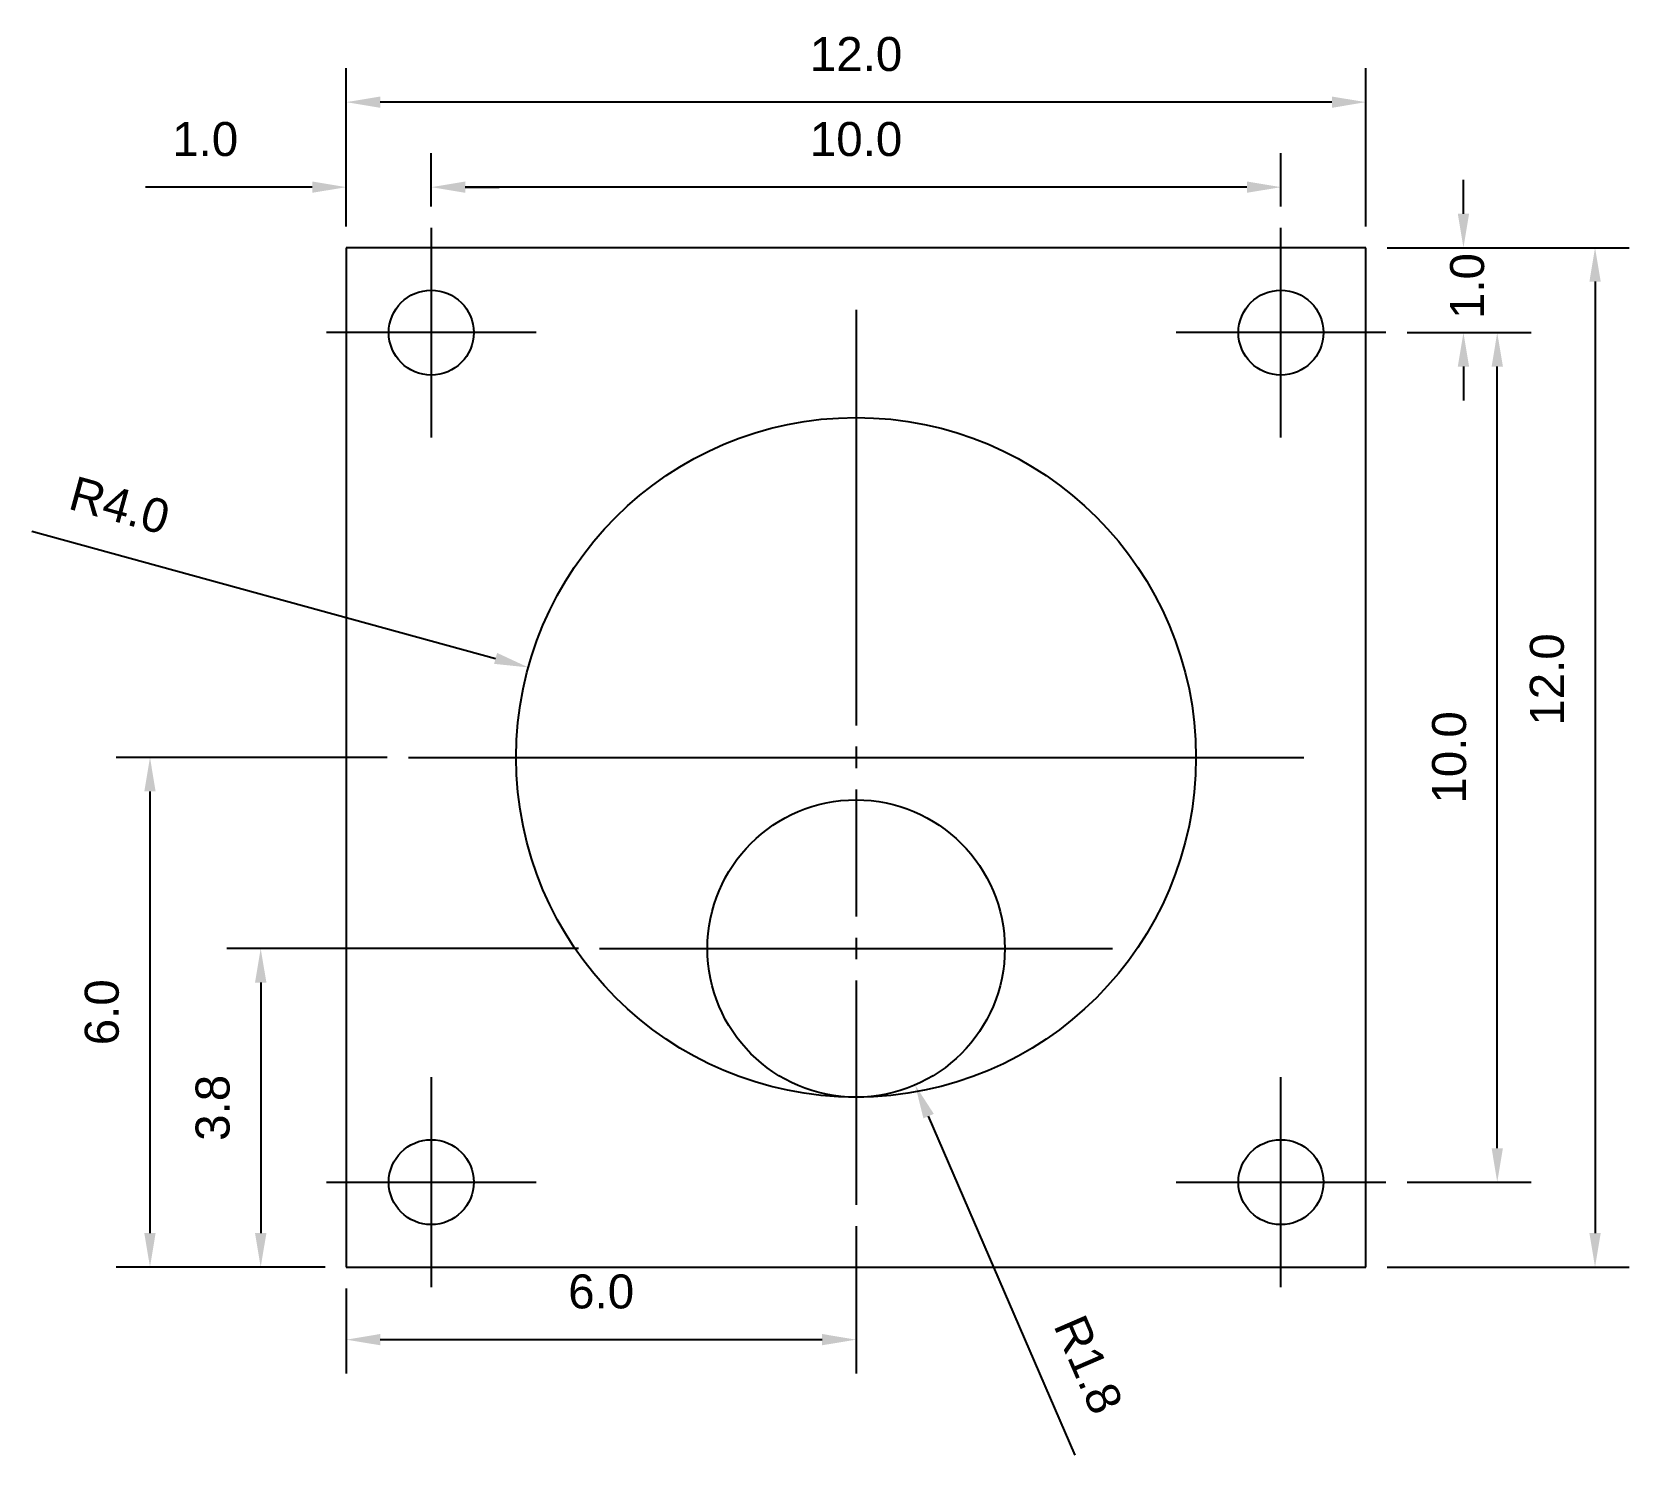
# Model space of a CAD drawing. Header units: centimetres. Extents: x 1951.8 to 1970.6, y 902.4 to 919.2.
import ezdxf

# ---------------------------------------------------------------- set-up
doc = ezdxf.new("R2010")
doc.units = ezdxf.units.CM
doc.header["$PDMODE"] = 35
doc.layers.add('標註', color=7, linetype='Continuous', lineweight=15)
doc.styles.add('Annotative', font='arial.ttf')
doc.styles.get("Standard").update_dxf_attribs({"font": 'arial.ttf'})
doc.dimstyles.new('dims', dxfattribs={"dimtxt": 0.1, "dimasz": 0.1, "dimexe": 0.1, "dimexo": 0.0625, "dimgap": 0.09, "dimtad": 1, "dimdec": 1, "dimzin": 0, "dimdsep": 46, "dimtxsty": 'Standard', "dimcen": 0.09, "dimadec": 0, "dimazin": 0, "dimtfac": 1, "dimtdec": 1, "dimtofl": 0, "dimtmove": 0, "dimatfit": 3, "dimfxl": 1, "dimtolj": 1, "dimtzin": 0, "dimarcsym": 0})

# ---------------------------------------------------------------- blocks, each defined once
blk = doc.blocks.new('*D30')
at = {"layer": 'Defpoints', "color": 0, "transparency": 16777216}
for p in [(1967.515, 916.662), (1968.663, 916.662), (1967.75, 915.662)]:
    blk.add_point(p, dxfattribs=at)
at = {"layer": '標註', "color": 0, "lineweight": -2, "transparency": 16777216}
for p, q in [((1968.663, 917.062), (1968.663, 917.462)), ((1967.765, 916.662), (1969.063, 916.662)), ((1968, 915.662), (1969.063, 915.662)), ((1968.663, 915.262), (1968.663, 914.862))]:
    blk.add_line(p, q, dxfattribs=at)
at = {"layer": '標註', "color": 0, "transparency": 16777216}
for points in [[(1968.597, 917.062), (1968.73, 917.062), (1968.663, 916.662)], [(1968.597, 915.262), (1968.73, 915.262), (1968.663, 915.662)]]:
    blk.add_solid(points, dxfattribs=at)
at = {"layer": '標註', "color": 0, "transparency": 16777216, "insert": (1968.709, 916.21), "char_height": 0.4, "attachment_point": 5, "rotation": 90}
blk.add_mtext('\\A1;1.0', dxfattribs=at)
blk = doc.blocks.new('*D31')
at = {"layer": 'Defpoints', "color": 0, "transparency": 16777216}
for p in [(1967.75, 915.662), (1969.061, 915.662), (1967.75, 905.662)]:
    blk.add_point(p, dxfattribs=at)
at = {"layer": '標註', "color": 0, "lineweight": -2, "transparency": 16777216}
for p, q in [((1968, 915.662), (1969.461, 915.662)), ((1969.061, 906.062), (1969.061, 915.262)), ((1968, 905.662), (1969.461, 905.662))]:
    blk.add_line(p, q, dxfattribs=at)
at = {"layer": '標註', "color": 0, "transparency": 16777216}
for points in [[(1968.995, 915.262), (1969.128, 915.262), (1969.061, 915.662)], [(1968.995, 906.062), (1969.128, 906.062), (1969.061, 905.662)]]:
    blk.add_solid(points, dxfattribs=at)
at = {"layer": '標註', "color": 0, "transparency": 16777216, "insert": (1968.497, 910.662), "char_height": 0.4, "attachment_point": 5, "rotation": 90}
blk.add_mtext('\\A1;10.0', dxfattribs=at)
blk = doc.blocks.new('*D32')
at = {"layer": 'Defpoints', "color": 0, "transparency": 16777216}
for p in [(1967.515, 916.662), (1967.515, 904.662), (1970.212, 904.662)]:
    blk.add_point(p, dxfattribs=at)
at = {"layer": '標註', "color": 0, "lineweight": -2, "transparency": 16777216}
for p, q in [((1967.765, 916.662), (1970.612, 916.662)), ((1970.212, 916.262), (1970.212, 905.062)), ((1967.765, 904.662), (1970.612, 904.662))]:
    blk.add_line(p, q, dxfattribs=at)
at = {"layer": '標註', "color": 0, "transparency": 16777216}
for points in [[(1970.146, 916.262), (1970.279, 916.262), (1970.212, 916.662)], [(1970.146, 905.062), (1970.279, 905.062), (1970.212, 904.662)]]:
    blk.add_solid(points, dxfattribs=at)
at = {"layer": '標註', "color": 0, "transparency": 16777216, "insert": (1969.648, 911.579), "char_height": 0.4, "attachment_point": 5, "rotation": 90}
blk.add_mtext('\\A1;12.0', dxfattribs=at)
blk = doc.blocks.new('*D33')
at = {"layer": 'Defpoints', "color": 0, "transparency": 16777216}
for p in [(1955.515, 917.374), (1956.515, 916.897), (1955.515, 916.662)]:
    blk.add_point(p, dxfattribs=at)
at = {"layer": '標註', "color": 0, "lineweight": -2, "transparency": 16777216}
for p, q in [((1955.515, 916.912), (1955.515, 917.774)), ((1956.515, 917.147), (1956.515, 917.774)), ((1955.115, 917.374), (1953.151, 917.374)), ((1956.915, 917.374), (1957.315, 917.374))]:
    blk.add_line(p, q, dxfattribs=at)
at = {"layer": '標註', "color": 0, "transparency": 16777216}
for points in [[(1955.115, 917.441), (1955.115, 917.308), (1955.515, 917.374)], [(1956.915, 917.441), (1956.915, 917.308), (1956.515, 917.374)]]:
    blk.add_solid(points, dxfattribs=at)
at = {"layer": '標註', "color": 0, "transparency": 16777216, "insert": (1953.855, 917.938), "char_height": 0.4, "attachment_point": 5}
blk.add_mtext('\\A1;1.0', dxfattribs=at)
blk = doc.blocks.new('*D34')
at = {"layer": 'Defpoints', "color": 0, "transparency": 16777216}
for p in [(1956.515, 917.374), (1956.515, 916.897), (1966.515, 916.897)]:
    blk.add_point(p, dxfattribs=at)
at = {"layer": '標註', "color": 0, "lineweight": -2, "transparency": 16777216}
for p, q in [((1956.515, 917.147), (1956.515, 917.774)), ((1966.515, 917.147), (1966.515, 917.774)), ((1966.115, 917.374), (1956.915, 917.374))]:
    blk.add_line(p, q, dxfattribs=at)
at = {"layer": '標註', "color": 0, "transparency": 16777216}
for points in [[(1956.915, 917.441), (1956.915, 917.308), (1956.515, 917.374)], [(1966.115, 917.441), (1966.115, 917.308), (1966.515, 917.374)]]:
    blk.add_solid(points, dxfattribs=at)
at = {"layer": '標註', "color": 0, "transparency": 16777216, "insert": (1961.515, 917.938), "char_height": 0.4, "attachment_point": 5}
blk.add_mtext('\\A1;10.0', dxfattribs=at)
blk = doc.blocks.new('*D35')
at = {"layer": 'Defpoints', "color": 0, "transparency": 16777216}
for p in [(1955.515, 918.375), (1955.515, 916.662), (1967.515, 916.662)]:
    blk.add_point(p, dxfattribs=at)
at = {"layer": '標註', "color": 0, "lineweight": -2, "transparency": 16777216}
for p, q in [((1955.515, 916.912), (1955.515, 918.775)), ((1967.515, 916.912), (1967.515, 918.775)), ((1967.115, 918.375), (1955.915, 918.375))]:
    blk.add_line(p, q, dxfattribs=at)
at = {"layer": '標註', "color": 0, "transparency": 16777216}
for points in [[(1955.915, 918.441), (1955.915, 918.308), (1955.515, 918.375)], [(1967.115, 918.441), (1967.115, 918.308), (1967.515, 918.375)]]:
    blk.add_solid(points, dxfattribs=at)
at = {"layer": '標註', "color": 0, "transparency": 16777216, "insert": (1961.515, 918.939), "char_height": 0.4, "attachment_point": 5}
blk.add_mtext('\\A1;12.0', dxfattribs=at)
blk = doc.blocks.new('*D36')
at = {"layer": 'Defpoints', "color": 0, "transparency": 16777216}
for p in [(1961.515, 905.394), (1955.515, 904.662), (1955.515, 903.808)]:
    blk.add_point(p, dxfattribs=at)
at = {"layer": '標註', "color": 0, "lineweight": -2, "transparency": 16777216}
for p, q in [((1961.515, 905.144), (1961.515, 903.408)), ((1955.515, 904.412), (1955.515, 903.408)), ((1961.115, 903.808), (1955.915, 903.808))]:
    blk.add_line(p, q, dxfattribs=at)
at = {"layer": '標註', "color": 0, "transparency": 16777216}
for points in [[(1955.915, 903.875), (1955.915, 903.742), (1955.515, 903.808)], [(1961.115, 903.875), (1961.115, 903.742), (1961.515, 903.808)]]:
    blk.add_solid(points, dxfattribs=at)
at = {"layer": '標註', "color": 0, "transparency": 16777216, "insert": (1958.515, 904.373), "char_height": 0.4, "attachment_point": 5}
blk.add_mtext('\\A1;6.0', dxfattribs=at)
blk = doc.blocks.new('*D37')
at = {"layer": 'Defpoints', "color": 0, "transparency": 16777216}
for p in [(1958.497, 908.412), (1954.508, 904.662), (1955.515, 904.662)]:
    blk.add_point(p, dxfattribs=at)
at = {"layer": '標註', "color": 0, "lineweight": -2, "transparency": 16777216}
for p, q in [((1958.247, 908.412), (1954.108, 908.412)), ((1954.508, 908.012), (1954.508, 905.062)), ((1955.265, 904.662), (1954.108, 904.662))]:
    blk.add_line(p, q, dxfattribs=at)
at = {"layer": '標註', "color": 0, "transparency": 16777216}
for points in [[(1954.441, 908.012), (1954.575, 908.012), (1954.508, 908.412)], [(1954.441, 905.062), (1954.575, 905.062), (1954.508, 904.662)]]:
    blk.add_solid(points, dxfattribs=at)
at = {"layer": '標註', "color": 0, "transparency": 16777216, "insert": (1953.944, 906.537), "char_height": 0.4, "attachment_point": 5, "rotation": 90}
blk.add_mtext('\\A1;3.8', dxfattribs=at)
blk = doc.blocks.new('*D38')
at = {"layer": 'Defpoints', "color": 0, "transparency": 16777216}
for p in [(1956.247, 910.662), (1953.205, 904.662), (1955.515, 904.662)]:
    blk.add_point(p, dxfattribs=at)
at = {"layer": '標註', "color": 0, "lineweight": -2, "transparency": 16777216}
for p, q in [((1955.997, 910.662), (1952.805, 910.662)), ((1953.205, 910.262), (1953.205, 905.062)), ((1955.265, 904.662), (1952.805, 904.662))]:
    blk.add_line(p, q, dxfattribs=at)
at = {"layer": '標註', "color": 0, "transparency": 16777216}
for points in [[(1953.138, 910.262), (1953.271, 910.262), (1953.205, 910.662)], [(1953.138, 905.062), (1953.271, 905.062), (1953.205, 904.662)]]:
    blk.add_solid(points, dxfattribs=at)
at = {"layer": '標註', "color": 0, "transparency": 16777216, "insert": (1952.64, 907.662), "char_height": 0.4, "attachment_point": 5, "rotation": 90}
blk.add_mtext('\\A1;6.0', dxfattribs=at)
blk = doc.blocks.new('*D39')
at = {"layer": 'Defpoints', "color": 0, "transparency": 16777216}
for p in [(1957.658, 911.721), (1961.515, 910.662)]:
    blk.add_point(p, dxfattribs=at)
at = {"layer": '標註', "color": 0, "lineweight": -2, "transparency": 16777216}
blk.add_line((1951.816, 913.325), (1957.272, 911.827), dxfattribs=at)
at = {"layer": '標註', "color": 0, "transparency": 16777216}
blk.add_solid([(1957.29, 911.892), (1957.255, 911.763), (1957.658, 911.721)], dxfattribs=at)
at = {"layer": '標註', "color": 0, "transparency": 16777216, "insert": (1952.847, 913.627), "char_height": 0.4, "attachment_point": 5, "rotation": 344.6481, "style": 'Annotative'}
blk.add_mtext('\\A1;R4.0', dxfattribs=at)
blk = doc.blocks.new('*D40')
at = {"layer": 'Defpoints', "color": 0, "transparency": 16777216}
for p in [(1961.515, 908.412), (1962.21, 906.806)]:
    blk.add_point(p, dxfattribs=at)
at = {"layer": '標註', "color": 0, "lineweight": -2, "transparency": 16777216}
blk.add_line((1964.095, 902.45), (1962.369, 906.439), dxfattribs=at)
at = {"layer": '標註', "color": 0, "transparency": 16777216}
blk.add_solid([(1962.43, 906.466), (1962.308, 906.413), (1962.21, 906.806)], dxfattribs=at)
at = {"layer": '標註', "color": 0, "transparency": 16777216, "insert": (1964.249, 903.514), "char_height": 0.4, "attachment_point": 5, "rotation": 293.399, "style": 'Annotative'}
blk.add_mtext('\\A1;R1.8', dxfattribs=at)

msp = doc.modelspace()

# ---------------------------------------------------------------- linework, layer by layer
for p, q in [((1956.515, 916.897), (1956.515, 914.428)), ((1966.515, 914.428), (1966.515, 916.897)), ((1967.515, 916.662), (1955.515, 916.662)), ((1955.515, 916.662), (1955.515, 904.662)), ((1967.515, 904.662), (1967.515, 916.662)), ((1961.515, 915.931), (1961.515, 911.038)), ((1957.75, 915.662), (1955.281, 915.662)), ((1967.75, 915.662), (1965.281, 915.662)), ((1961.515, 910.789), (1961.515, 910.536)), ((1956.247, 910.662), (1966.784, 910.662)), ((1961.515, 910.286), (1961.515, 908.788)), ((1961.515, 908.539), (1961.515, 908.286)), ((1958.497, 908.412), (1964.534, 908.412)), ((1961.515, 908.036), (1961.515, 905.394)), ((1956.515, 906.897), (1956.515, 904.428)), ((1966.515, 904.428), (1966.515, 906.897)), ((1955.281, 905.662), (1957.75, 905.662)), ((1965.281, 905.662), (1967.75, 905.662)), ((1955.515, 904.662), (1967.515, 904.662))]:
    msp.add_line(p, q)
for centre, radius in [((1956.515, 915.662), 0.5), ((1966.515, 915.662), 0.5), ((1961.515, 910.662), 4), ((1961.515, 908.412), 1.75), ((1956.515, 905.662), 0.5), ((1966.515, 905.662), 0.5)]:
    msp.add_circle(centre, radius)

# ---------------------------------------------------------------- dimensions: what is measured, and where the dimension line sits
at = {"layer": '標註'}
for base, p1, p2, picture, middle in [((1955.515, 918.375), (1967.515, 916.662), (1955.515, 916.662), '*D35', (1961.515, 918.939)), ((1956.515, 917.374), (1966.515, 916.897), (1956.515, 916.897), '*D34', (1961.515, 917.938)), ((1955.515, 903.808), (1961.515, 905.394), (1955.515, 904.662), '*D36', (1958.515, 904.373))]:
    dim = msp.add_linear_dim(base=base, p1=p1, p2=p2, dimstyle='dims', override={"dimscale": 4, "dimtix": 0, "dimtofl": 0, "dimtmove": 0, "dimatfit": 3}, dxfattribs=at)
    dim.commit()
    dim.dimension.update_dxf_attribs({"geometry": picture, "text_midpoint": middle})
dim = msp.add_linear_dim(base=(1955.515, 917.374), p1=(1956.515, 916.897), p2=(1955.515, 916.662), dimstyle='dims', override={"dimscale": 4}, dxfattribs=at)
dim.commit()
dim.dimension.update_dxf_attribs({"geometry": '*D33', "text_midpoint": (1953.855, 917.374), "dimtype": 160})
for base, p1, p2, override, picture, middle in [((1968.663, 916.662), (1967.75, 915.662), (1967.515, 916.662), {"dimscale": 4, "dimtix": 0, "dimtofl": 0, "dimtmove": 2, "dimatfit": 3}, '*D30', (1968.709, 916.21)), ((1970.212, 904.662), (1967.515, 916.662), (1967.515, 904.662), {"dimscale": 4, "dimtix": 0, "dimtofl": 0, "dimtmove": 0, "dimatfit": 3}, '*D32', (1970.212, 911.579))]:
    dim = msp.add_linear_dim(base=base, p1=p1, p2=p2, angle=90, dimstyle='dims', override=override, dxfattribs=at)
    dim.commit()
    dim.dimension.update_dxf_attribs({"geometry": picture, "text_midpoint": middle, "dimtype": 160})
for base, p1, p2, picture, middle in [((1969.061, 915.662), (1967.75, 905.662), (1967.75, 915.662), '*D31', (1968.497, 910.662)), ((1953.205, 904.662), (1956.247, 910.662), (1955.515, 904.662), '*D38', (1952.64, 907.662)), ((1954.508079024, 904.662440339), (1958.496584874, 908.412440339), (1955.51519453, 904.662440339), '*D37', (1953.943713403, 906.537440339))]:
    dim = msp.add_linear_dim(base=base, p1=p1, p2=p2, angle=90, dimstyle='dims', override={"dimscale": 4, "dimtix": 0, "dimtofl": 0, "dimtmove": 0, "dimatfit": 3}, dxfattribs=at)
    dim.commit()
    dim.dimension.update_dxf_attribs({"geometry": picture, "text_midpoint": middle})
for center, mpoint, picture, middle in [((1961.515, 910.662), (1957.658, 911.721), '*D39', (1952.698, 913.083)), ((1961.515, 908.412), (1962.21, 906.806), '*D40', (1963.732, 903.29))]:
    dim = msp.add_radius_dim(center=center, mpoint=mpoint, dimstyle='dims', override={"dimscale": 4, "dimtxsty": 'Annotative', "dimcen": 0, "dimtix": 0, "dimtofl": 0, "dimtmove": 0, "dimatfit": 3}, dxfattribs=at)
    dim.commit()
    dim.dimension.update_dxf_attribs({"geometry": picture, "text_midpoint": middle, "dimtype": 164})

doc.saveas('drawing.dxf')
